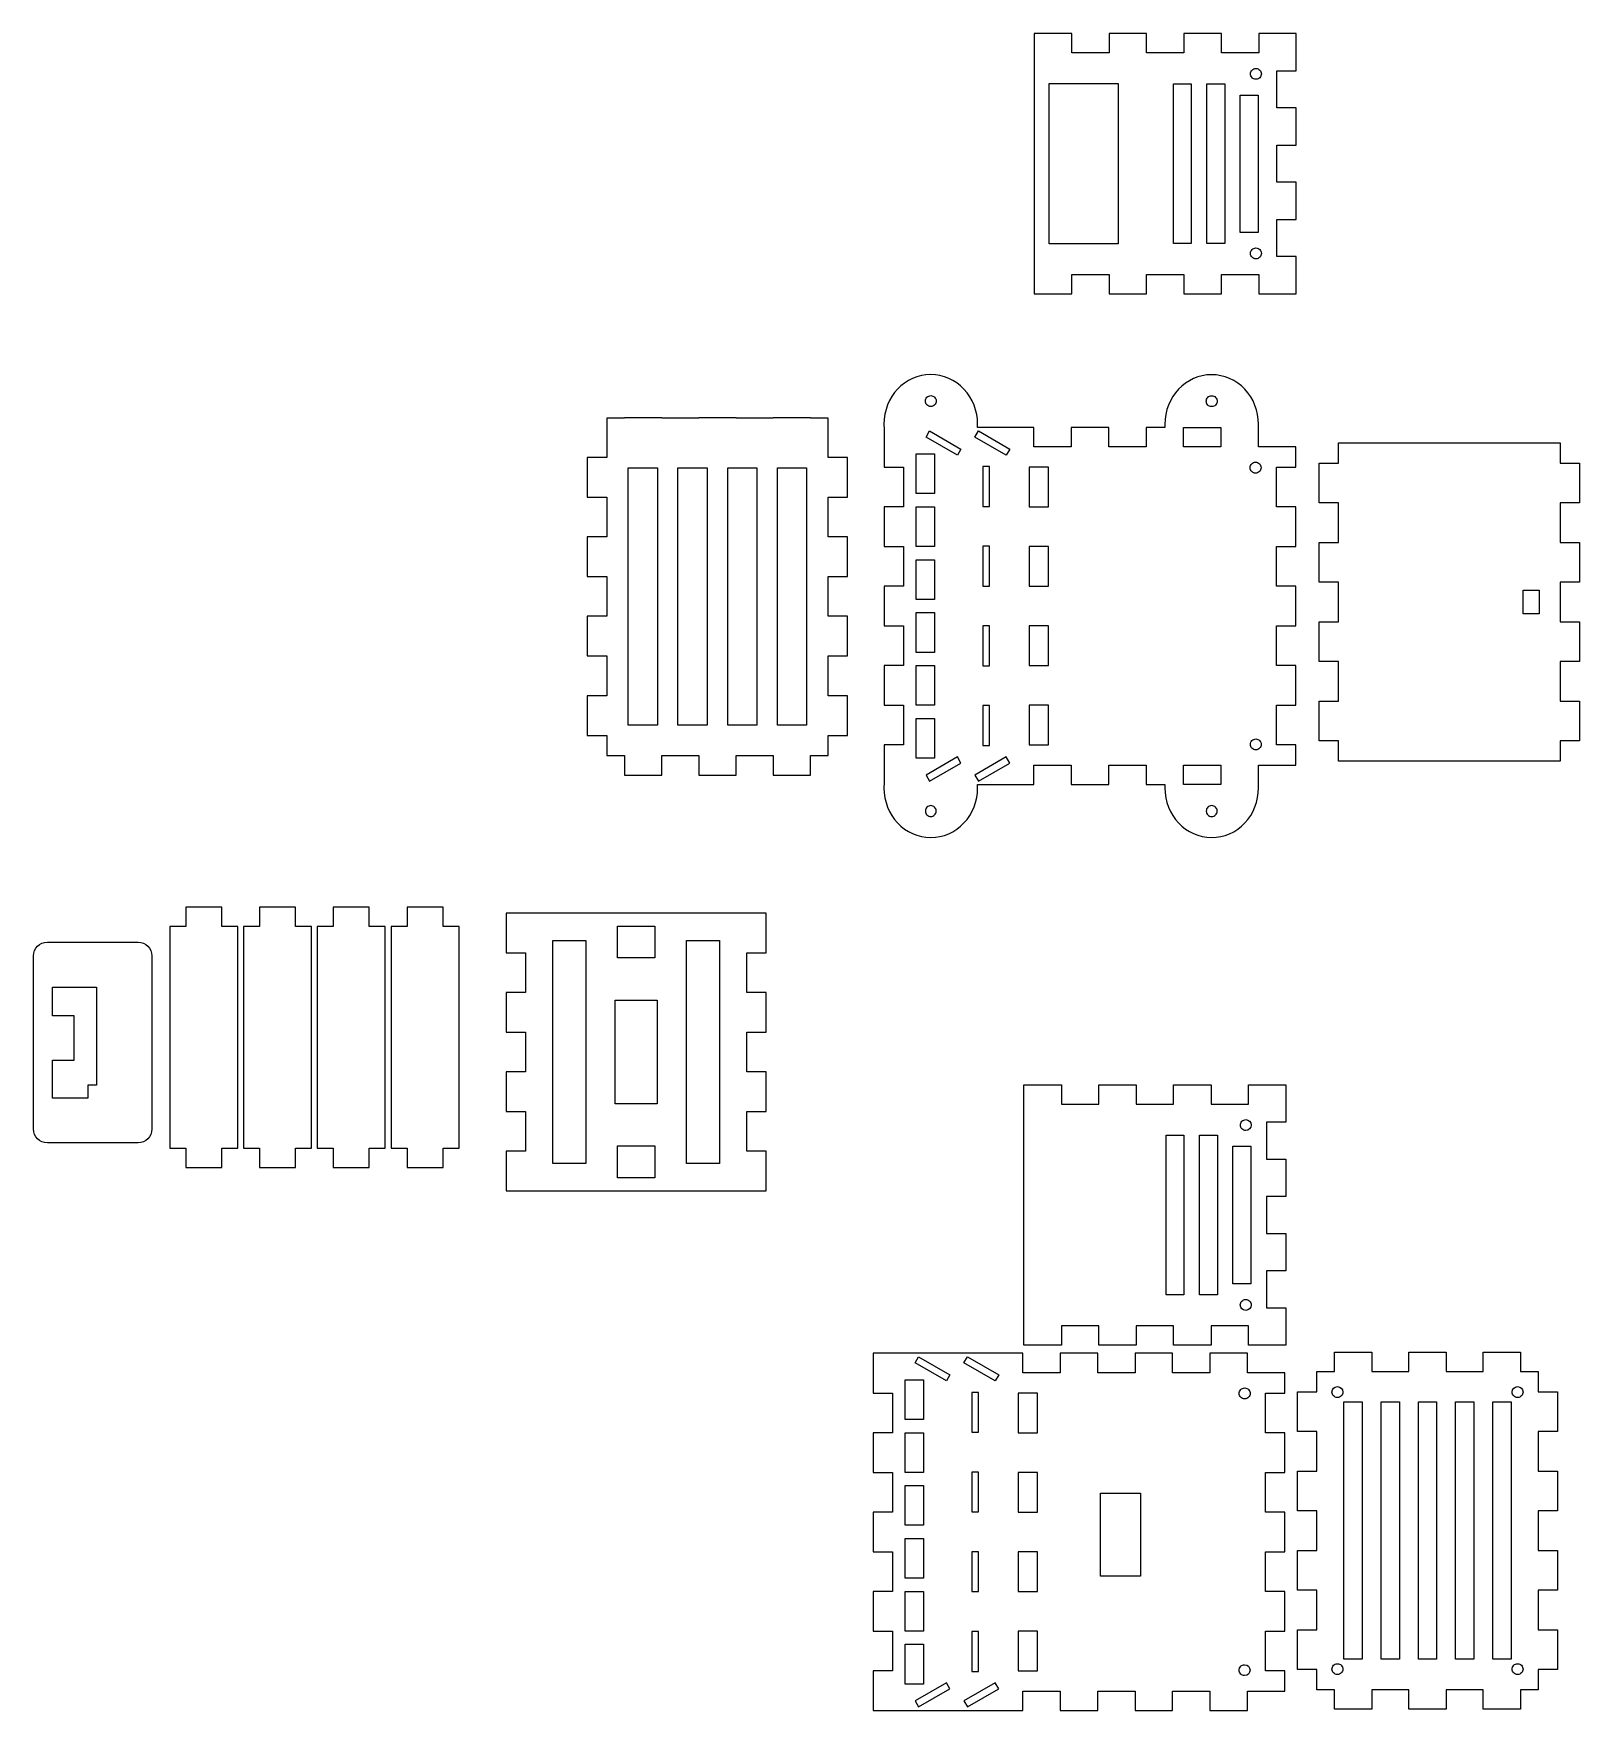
# Model space of a CAD drawing. Extents: x -151 to 408, y -179 to 427.
import ezdxf

# ---------------------------------------------------------------- set-up
doc = ezdxf.new("R2010")
doc.units = 0
doc.layers.add('Layer_1', color=7, linetype='CONTINUOUS')

msp = doc.modelspace()

# ---------------------------------------------------------------- linework, layer by layer
at = {"layer": 'Layer_1', "color": 7}
for points in [[(210.7824, 426.76079), (210.7824, 419.76067), (210.7824, 339.760761), (210.7824, 332.760668), (224.30096, 332.760668), (224.30096, 339.760761), (237.81899, 339.760761), (237.81899, 332.760668), (251.33703, 332.760668), (251.33703, 339.760761), (264.85507, 339.760761), (264.85507, 332.760668), (278.37363, 332.760668), (278.37363, 339.760761), (291.89166, 339.760761), (291.89166, 332.760668), (305.4097, 332.760668), (305.4097, 346.189313), (298.40962, 346.189313), (298.40962, 359.617438), (305.4097, 359.617438), (305.4097, 373.046074), (298.40962, 373.046074), (298.40962, 386.474713), (305.4097, 386.474713), (305.4097, 399.90337), (298.40962, 399.90337), (298.40962, 413.33208), (305.4097, 413.33208), (305.4097, 426.76079), (291.89166, 426.76079), (291.89166, 419.76067), (278.37363, 419.76067), (278.37363, 426.76079), (264.85507, 426.76079), (264.85507, 419.76067), (251.33703, 419.76067), (251.33703, 426.76079), (237.81899, 426.76079), (237.81899, 419.76067), (224.30096, 419.76067), (224.30096, 426.76079)], [(292.80856, 412.18633)], [(241.06622, 408.72878), (241.06622, 350.792534), (216.12997, 350.792534), (216.12997, 408.72878)], [(261.01758, 408.62757), (267.49275, 408.62757), (267.49275, 350.893799), (261.01758, 350.893799)], [(273.08572, 408.62757), (279.56089, 408.62757), (279.56089, 350.893799), (273.08572, 350.893799)], [(285.14901, 404.54166), (291.63396, 404.54166), (291.63396, 354.935706), (285.14901, 354.935706)], [(292.80856, 347.349571)], [(173.425589, 303.570141)], [(62.825621, 287.923551), (62.825621, 287.829501), (56.397074, 287.829501), (56.397074, 280.923462), (56.397074, 273.59006), (49.396985, 273.59006), (49.396985, 259.256569), (56.397074, 259.256569), (56.397074, 244.923077), (49.396985, 244.923077), (49.396985, 230.5901), (56.397074, 230.5901), (56.397074, 216.256608), (49.396985, 216.256608), (49.396985, 201.923118), (56.397074, 201.923118), (56.397074, 187.590142), (49.396985, 187.590142), (49.396985, 173.256649), (56.397074, 173.256649), (56.397074, 165.923249), (62.825621, 165.923249), (62.825621, 158.92316), (76.253741, 158.92316), (76.253741, 165.923249), (89.68238, 165.923249), (89.68238, 158.92316), (103.111018, 158.92316), (103.111018, 165.923249), (116.539654, 165.923249), (116.539654, 158.92316), (129.968293, 158.92316), (129.968293, 165.923249), (136.396839, 165.923249), (136.396839, 173.256649), (143.396931, 173.256649), (143.396931, 187.590142), (136.396839, 187.590142), (136.396839, 201.923118), (143.396931, 201.923118), (143.396931, 216.256608), (136.396839, 216.256608), (136.396839, 230.5901), (143.396931, 230.5901), (143.396931, 244.923077), (136.396839, 244.923077), (136.396839, 259.256569), (143.396931, 259.256569), (143.396931, 273.59006), (136.396839, 273.59006), (136.396839, 280.923462), (136.396839, 287.829501), (129.968293, 287.829501), (129.968293, 287.923551), (116.539654, 287.923551), (116.539654, 287.829501), (103.111018, 287.829501), (103.111018, 287.923551), (89.68238, 287.923551), (89.68238, 287.829501), (76.253741, 287.829501), (76.253741, 287.923551)], [(264.707367, 284.410071), (278.225379, 284.410071), (278.225379, 277.463725), (264.707367, 277.463725), (264.707367, 284.410071)], [(168.1191, 260.56063), (168.1191, 274.90705), (174.78257, 274.90705), (174.78257, 260.56063)], [(74.76064, 269.878926), (74.76064, 176.96769), (64.19299, 176.96769), (64.19299, 269.878926)], [(92.70732, 269.878926), (92.70732, 176.96769), (82.13967, 176.96769), (82.13967, 269.878926)], [(110.65402, 269.878926), (110.65402, 176.96769), (100.08638, 176.96769), (100.08638, 269.878926)], [(128.60071, 269.878934), (128.60071, 176.9677), (118.03306, 176.9677), (118.03306, 269.878934)], [(192.27555, 270.33641), (192.27555, 255.94424), (194.68737, 255.94424), (194.68737, 270.33641)], [(208.95129, 270.13051), (208.95129, 255.79716), (215.9513, 255.79716), (215.9513, 270.13051)], [(292.6766, 269.948021)], [(168.1191, 241.45269), (168.1191, 255.79911), (174.78257, 255.79911), (174.78257, 241.45269)], [(168.1191, 222.34474), (168.1191, 236.69117), (174.78257, 236.69117), (174.78257, 222.34474)], [(192.27555, 241.55207), (192.27555, 227.1599), (194.68737, 227.1599), (194.68737, 241.55207)], [(208.95129, 241.46384), (208.95129, 227.1305), (215.9513, 227.1305), (215.9513, 241.46384)], [(393.0813, 217.105515), (387.37245, 217.105515), (387.37245, 225.679761), (393.0813, 225.679761)], [(168.1191, 203.2368), (168.1191, 217.58322), (174.78257, 217.58322), (174.78257, 203.2368)], [(192.27555, 212.76774), (192.27555, 198.37557), (194.68737, 198.37557), (194.68737, 212.76774)], [(208.95129, 212.79717), (208.95129, 198.46383), (215.9513, 198.46383), (215.9513, 212.79717)], [(168.1191, 184.12887), (168.1191, 198.47529), (174.78257, 198.47529), (174.78257, 184.12887)], [(192.27555, 183.98343), (192.27555, 169.59127), (194.68737, 169.59127), (194.68737, 183.98343)], [(208.95129, 184.1305), (208.95129, 169.79717), (215.9513, 169.79717), (215.9513, 184.1305)], [(168.1191, 165.02093), (168.1191, 179.36735), (174.78257, 179.36735), (174.78257, 165.02093)], [(292.75213, 169.9846)], [(264.707367, 162.463509), (278.225379, 162.463509), (278.225379, 155.463939), (264.707367, 155.463939), (264.707367, 162.463509)], [(-95.575063, 111.21849), (-95.575063, 104.17396), (-101.35507, 104.17396), (-101.35507, 24.17419), (-95.575063, 24.17419), (-95.575063, 17.17669), (-82.585683, 17.17669), (-82.585683, 24.17419), (-76.805673, 24.17419), (-76.805673, 104.17447), (-82.585683, 104.17447), (-82.585683, 111.21849)], [(-68.950477, 111.21849), (-68.950477, 104.17396), (-74.730487, 104.17396), (-74.730487, 24.17419), (-68.950477, 24.17419), (-68.950477, 17.17669), (-55.961098, 17.17669), (-55.961098, 24.17419), (-50.181098, 24.17419), (-50.181098, 104.17447), (-55.961098, 104.17447), (-55.961098, 111.21849)], [(-42.325908, 111.21849), (-42.325908, 104.17396), (-48.105918, 104.17396), (-48.105918, 24.17419), (-42.325908, 24.17419), (-42.325908, 17.17669), (-29.336528, 17.17669), (-29.336528, 24.17419), (-23.556518, 24.17419), (-23.556518, 104.17447), (-29.336528, 104.17447), (-29.336528, 111.21849)], [(-15.701318, 111.21849), (-15.701318, 104.17396), (-21.481328, 104.17396), (-21.481328, 24.17419), (-15.701318, 24.17419), (-15.701318, 17.17669), (-2.711938, 17.17669), (-2.711938, 24.17419), (3.068072, 24.17419), (3.068072, 104.17447), (-2.711938, 104.17447), (-2.711938, 111.21849)], [(20.03857, 109.069871), (20.03857, 94.736379), (27.038659, 94.736379), (27.038659, 80.403405), (20.03857, 80.403405), (20.03857, 66.069913), (27.038659, 66.069913), (27.038659, 51.73642), (20.03857, 51.73642), (20.03857, 37.402928), (27.038659, 37.402928), (27.038659, 23.069946), (20.03857, 23.069946), (20.03857, 8.736462), (27.038659, 8.736462), (107.038427, 8.736462), (114.038516, 8.736462), (114.038516, 23.069946), (107.038427, 23.069946), (107.038427, 37.402928), (114.038516, 37.402928), (114.038516, 51.73642), (107.038427, 51.73642), (107.038427, 66.069913), (114.038516, 66.069913), (114.038516, 80.403405), (107.038427, 80.403405), (107.038427, 94.736379), (114.038516, 94.736379), (114.038516, 109.069871), (107.038427, 109.069871), (27.038659, 109.069871)], [(60.307947, 104.326493), (73.768624, 104.326493), (73.768624, 92.855874), (60.307947, 92.855874)], [(-145.57782, 98.57788)], [(36.930562, 99.213108), (48.873502, 99.213108), (48.873502, 18.593223), (36.930562, 18.593223)], [(85.203066, 99.213108), (97.146524, 99.213108), (97.146524, 18.593223), (85.203066, 18.593223)], [(-127.81646, 46.89079), (-130.99612, 46.89079), (-130.99612, 42.25333), (-143.7266, 42.25333), (-143.7266, 55.88402), (-135.88469, 55.88402), (-135.88469, 71.96935), (-143.70644, 71.96935), (-143.70644, 82.30929), (-130.96667, 82.30929), (-127.81646, 82.30929)], [(59.462003, 77.627347), (74.6156, 77.627347), (74.6156, 40.178987), (59.462003, 40.178987)], [(207.04998, -46.99995), (207.04998, -39.99986), (207.04998, 39.99991), (207.04998, 46.99999), (220.56854, 46.99999), (220.56854, 39.99991), (234.08657, 39.99991), (234.08657, 46.99999), (247.60461, 46.99999), (247.60461, 39.99991), (261.12265, 39.99991), (261.12265, 46.99999), (274.64121, 46.99999), (274.64121, 39.99991), (288.15924, 39.99991), (288.15924, 46.99999), (301.67728, 46.99999), (301.67728, 33.57136), (294.6772, 33.57136), (294.6772, 20.14324), (301.67728, 20.14324), (301.67728, 6.7146), (294.6772, 6.7146), (294.6772, -6.71404), (301.67728, -6.71404), (301.67728, -20.14268), (294.6772, -20.14268), (294.6772, -33.57131), (301.67728, -33.57131), (301.67728, -46.99995), (288.15924, -46.99995), (288.15924, -39.99986), (274.64121, -39.99986), (274.64121, -46.99995), (261.12265, -46.99995), (261.12265, -39.99986), (247.60461, -39.99986), (247.60461, -46.99995), (234.08657, -46.99995), (234.08657, -39.99986), (220.56854, -39.99986), (220.56854, -46.99995)], [(289.1516, 32.47458)], [(60.307947, 24.950446), (73.768624, 24.950446), (73.768624, 13.479833), (60.307947, 13.479833)], [(258.37338, 28.86687), (264.84855, 28.86687), (264.84855, -28.86683), (258.37338, -28.86683)], [(270.44152, 28.86687), (276.91669, 28.86687), (276.91669, -28.86683), (270.44152, -28.86683)], [(282.50483, 24.82494), (288.98974, 24.82494), (288.98974, -24.82824), (282.50483, -24.82824)], [(289.11407, -32.47205)], [(152.58103, -49.96087), (152.58103, -56.96096), (152.58103, -64.29436), (159.5806, -64.29436), (159.5806, -78.62786), (152.58103, -78.62786), (152.58103, -92.96083), (159.5806, -92.96083), (159.5806, -107.29432), (152.58103, -107.29432), (152.58103, -121.62783), (159.5806, -121.62783), (159.5806, -135.9608), (152.58103, -135.9608), (152.58103, -150.29428), (159.5806, -150.29428), (159.5806, -164.62777), (152.58103, -164.62777), (152.58103, -171.96118), (152.58103, -178.96075), (166.09907, -178.96075), (179.6171, -178.96075), (193.13514, -178.96075), (206.65371, -178.96075), (206.65371, -171.96118), (220.17174, -171.96118), (220.17174, -178.96075), (233.68977, -178.96075), (233.68977, -171.96118), (247.20833, -171.96118), (247.20833, -178.96075), (260.72637, -178.96075), (260.72637, -171.96118), (274.24441, -171.96118), (274.24441, -178.96075), (287.76245, -178.96075), (287.76245, -171.96118), (301.28099, -171.96118), (301.28099, -164.62777), (294.28091, -164.62777), (294.28091, -150.29428), (301.28099, -150.29428), (301.28099, -135.9608), (294.28091, -135.9608), (294.28091, -121.62783), (301.28099, -121.62783), (301.28099, -107.29432), (294.28091, -107.29432), (294.28091, -92.96083), (301.28099, -92.96083), (301.28099, -78.62786), (294.28091, -78.62786), (294.28091, -64.29436), (301.28099, -64.29436), (301.28099, -56.96096), (287.76245, -56.96096), (287.76245, -49.96087), (274.24441, -49.96087), (274.24441, -56.96096), (260.72637, -56.96096), (260.72637, -49.96087), (247.20833, -49.96087), (247.20833, -56.96096), (233.68977, -56.96096), (233.68977, -49.96087), (220.17174, -49.96087), (220.17174, -56.96096), (206.65371, -56.96096), (206.65371, -49.96087), (193.13514, -49.96087), (179.6171, -49.96087), (166.09907, -49.96087)], [(169.02063, -51.21155), (180.32667, -57.73908), (179.05184, -59.94714), (167.74581, -53.4196)], [(186.63638, -51.21156), (197.94241, -57.73909), (196.66759, -59.94714), (185.36156, -53.4196)], [(164.13786, -73.86417), (164.13786, -59.51775), (170.80133, -59.51775), (170.80133, -73.86417)], [(188.29431, -64.08839), (188.29431, -78.48056), (190.70613, -78.48056), (190.70613, -64.08839)], [(204.97005, -64.29429), (204.97005, -78.62764), (211.97006, -78.62764), (211.97006, -64.29429)], [(288.74084, -64.44644)], [(322.21691, -63.94604)], [(387.29937, -63.94604)], [(329.19725, -67.52232), (329.19725, -160.45223), (322.59217, -160.45223), (322.59217, -67.52232)], [(342.6456, -67.52232), (342.6456, -160.45223), (336.04052, -160.45223), (336.04052, -67.52232)], [(356.09397, -67.52232), (356.09397, -160.45223), (349.48888, -160.45223), (349.48888, -67.52232)], [(369.54232, -67.52232), (369.54232, -160.45223), (362.93724, -160.45223), (362.93724, -67.52232)], [(382.99069, -67.52232), (382.99069, -160.45223), (376.3856, -160.45223), (376.3856, -67.52232)], [(164.13786, -92.97211), (164.13786, -78.62569), (170.80133, -78.62569), (170.80133, -92.97211)], [(188.29431, -92.87273), (188.29431, -107.2649), (190.70613, -107.2649), (190.70613, -92.87273)], [(204.97005, -92.96096), (204.97005, -107.2943), (211.97006, -107.2943), (211.97006, -92.96096)], [(164.13786, -112.08006), (164.13786, -97.73363), (170.80133, -97.73363), (170.80133, -112.08006)], [(249.10645, -100.50751), (249.10645, -130.45836), (234.65559, -130.45836), (234.65559, -100.50751)], [(164.13786, -131.188), (164.13786, -116.84158), (170.80133, -116.84158), (170.80133, -131.188)], [(188.29431, -121.65706), (188.29431, -136.04923), (190.70613, -136.04923), (190.70613, -121.65706)], [(204.97005, -121.62763), (204.97005, -135.96097), (211.97006, -135.96097), (211.97006, -121.62763)], [(164.13786, -150.29593), (164.13786, -135.94951), (170.80133, -135.94951), (170.80133, -150.29593)], [(188.29431, -150.44137), (188.29431, -164.83353), (190.70613, -164.83353), (190.70613, -150.44137)], [(204.97005, -150.2943), (204.97005, -164.62763), (211.97006, -164.62763), (211.97006, -150.2943)], [(164.13786, -169.40387), (164.13786, -155.05745), (170.80133, -155.05745), (170.80133, -169.40387)], [(169.02062, -177.71038), (180.32666, -171.18285), (179.05184, -168.9748), (167.74581, -175.50234)], [(186.63637, -177.71037), (197.94241, -171.18284), (196.66759, -168.97479), (185.36156, -175.50233)], [(288.71172, -164.41107)], [(322.21691, -164.0285)], [(387.29937, -164.0285)]]:
    msp.add_lwpolyline(points, close=True, dxfattribs=at)
at = {"layer": 'Layer_1', "color": 1}
for points in [[(175.39306, 294.016978)], [(276.83027, 293.963236)], [(173.00187, 283.213247), (184.30791, 276.685716), (183.03308, 274.477664), (171.72705, 281.005203)], [(190.61762, 283.21324), (201.92365, 276.685709), (200.64883, 274.477657), (189.3428, 281.005197)], [(173.00186, 156.71442), (184.3079, 163.24195), (183.03308, 165.45), (171.72705, 158.92246)], [(190.61761, 156.71443), (201.92365, 163.24196), (200.64883, 165.45001), (189.3428, 158.92247)], [(175.39306, 145.91078)], [(276.83027, 145.91078)]]:
    msp.add_lwpolyline(points, close=True, dxfattribs=at)
at = {"layer": 'Layer_1', "color": 7}
for points in [[(156.562018, 284.463815), (156.562018, 277.463725), (156.562018, 270.130322), (163.561591, 270.130322), (163.561591, 255.79683), (156.562018, 255.79683), (156.562018, 241.463856), (163.561591, 241.463856), (163.561591, 227.130364), (156.562018, 227.130364), (156.562018, 212.796871), (163.561591, 212.796871), (163.561591, 198.463897), (156.562018, 198.463897), (156.562018, 184.130405), (163.561591, 184.130405), (163.561591, 169.796913), (156.562018, 169.796913), (156.562018, 162.463509)], [(257.999235, 284.410071), (251.189315, 284.410071), (251.189315, 277.463725), (237.67076, 277.463725), (237.67076, 284.463815), (224.152724, 284.463815), (224.152724, 277.463725), (210.635202, 277.463725), (210.635202, 284.463815), (197.116131, 284.463815)], [(320.66763, 163.89264), (320.66763, 171.22597), (313.66763, 171.22597), (313.66763, 185.5593), (320.66763, 185.5593), (320.66763, 199.892633), (313.66763, 199.892633), (313.66763, 214.225966), (320.66763, 214.225966), (320.66763, 228.5593), (313.66763, 228.5593), (313.66763, 242.892633), (320.66763, 242.892633), (320.66763, 257.225966), (313.66763, 257.225966), (313.66763, 271.5593), (320.66763, 271.5593), (320.66763, 278.892633)], [(320.66763, 278.892633), (327.0962, 278.892633), (327.0962, 278.892633), (340.52477, 278.892633), (340.52477, 278.892633), (353.95334, 278.892633), (353.95334, 278.892633), (367.38191, 278.892633), (367.38191, 278.892633), (380.81049, 278.892633), (380.81049, 278.892633), (394.23906, 278.892633), (394.23906, 278.892633), (400.66763, 278.892633)], [(400.66763, 278.892633), (400.66763, 271.5593), (407.66763, 271.5593), (407.66763, 257.225966), (400.66763, 257.225966), (400.66763, 242.892633), (407.66763, 242.892633), (407.66763, 228.5593), (400.66763, 228.5593), (400.66763, 214.225966), (407.66763, 214.225966), (407.66763, 199.892633), (400.66763, 199.892633), (400.66763, 185.5593), (407.66763, 185.5593), (407.66763, 171.22597), (400.66763, 171.22597), (400.66763, 163.89264)], [(291.743417, 155.463939), (291.743417, 162.463509), (305.261985, 162.463509), (305.261985, 169.796913), (298.261904, 169.796913), (298.261904, 184.130405), (305.261985, 184.130405), (305.261985, 198.463897), (298.261904, 198.463897), (298.261904, 212.796871), (305.261985, 212.796871), (305.261985, 227.130364), (298.261904, 227.130364), (298.261904, 241.463856), (305.261985, 241.463856), (305.261985, 255.79683), (298.261904, 255.79683), (298.261904, 270.130322), (305.261985, 270.130322), (305.261985, 277.463725), (291.743417, 277.463725)], [(400.66763, 163.89264), (394.23906, 163.89264), (394.23906, 163.89264), (380.81049, 163.89264), (380.81049, 163.89264), (367.38191, 163.89264), (367.38191, 163.89264), (353.95334, 163.89264), (353.95334, 163.89264), (340.52477, 163.89264), (340.52477, 163.89264), (327.0962, 163.89264), (327.0962, 163.89264), (320.66763, 163.89264)], [(190.306211, 155.463939), (197.116131, 155.463939), (210.635202, 155.463939), (210.635202, 162.463509), (224.152724, 162.463509), (224.152724, 155.463939), (237.67076, 155.463939), (237.67076, 162.463509), (251.189315, 162.463509), (251.189315, 155.463939), (257.999235, 155.463939)], [(-145.57782, 98.57788), (-112.82249, 98.57788)], [(-150.57782, 31.08736), (-150.57782, 93.57788)], [(-107.82249, 93.57788), (-107.82249, 31.08736)], [(-112.82249, 26.08736), (-145.57782, 26.08736)], [(312.79143, -56.48727), (319.22, -56.48727), (319.22, -49.48727), (332.64857, -49.48727), (332.64857, -56.48727), (346.07714, -56.48727), (346.07714, -49.48727), (359.50572, -49.48727), (359.50572, -56.48727), (372.93429, -56.48727), (372.93429, -49.48727), (386.36286, -49.48727), (386.36286, -56.48727), (392.79143, -56.48727)], [(312.79143, -171.48727), (312.79143, -164.15393), (305.79143, -164.15393), (305.79143, -149.8206), (312.79143, -149.8206), (312.79143, -135.48727), (305.79143, -135.48727), (305.79143, -121.15393), (312.79143, -121.15393), (312.79143, -106.8206), (305.79143, -106.8206), (305.79143, -92.48727), (312.79143, -92.48727), (312.79143, -78.15393), (305.79143, -78.15393), (305.79143, -63.8206), (312.79143, -63.8206), (312.79143, -56.48727)], [(392.79143, -56.48727), (392.79143, -63.8206), (399.79143, -63.8206), (399.79143, -78.15393), (392.79143, -78.15393), (392.79143, -92.48727), (399.79143, -92.48727), (399.79143, -106.8206), (392.79143, -106.8206), (392.79143, -121.15393), (399.79143, -121.15393), (399.79143, -135.48727), (392.79143, -135.48727), (392.79143, -149.8206), (399.79143, -149.8206), (399.79143, -164.15393), (392.79143, -164.15393), (392.79143, -171.48727)], [(392.79143, -171.48727), (386.36286, -171.48727), (386.36286, -178.48727), (372.93429, -178.48727), (372.93429, -171.48727), (359.50572, -171.48727), (359.50572, -178.48727), (346.07714, -178.48727), (346.07714, -171.48727), (332.64857, -171.48727), (332.64857, -178.48727), (319.22, -178.48727), (319.22, -171.48727), (312.79143, -171.48727)]]:
    msp.add_lwpolyline(points, dxfattribs=at)
for points in [[(288.8751, 412.18633), (288.8751, 412.707939), (289.082308, 413.208185), (289.451142, 413.577018)], [(289.451142, 410.795642), (289.082308, 411.164475), (288.8751, 411.664721), (288.8751, 412.18633)], [(289.451142, 413.577018), (289.819975, 413.945852), (290.320221, 414.15306), (290.84183, 414.15306)], [(290.84183, 414.15306), (291.363439, 414.15306), (291.863685, 413.945852), (292.232518, 413.577018)], [(292.232518, 413.577018), (292.601352, 413.208185), (292.80856, 412.707939), (292.80856, 412.18633)], [(292.80856, 412.18633), (292.80856, 411.664721), (292.601352, 411.164475), (292.232518, 410.795642)], [(290.84183, 410.2196), (290.320221, 410.2196), (289.819975, 410.426808), (289.451142, 410.795642)], [(292.232518, 410.795642), (291.863685, 410.426808), (291.363439, 410.2196), (290.84183, 410.2196)], [(288.8751, 347.349571), (288.8751, 347.87118), (289.082308, 348.371426), (289.451142, 348.740259)], [(289.451142, 345.958883), (289.082308, 346.327716), (288.8751, 346.827962), (288.8751, 347.349571)], [(289.451142, 348.740259), (289.819975, 349.109092), (290.320221, 349.3163), (290.84183, 349.3163)], [(290.84183, 345.382842), (290.320221, 345.382842), (289.819975, 345.59005), (289.451142, 345.958883)], [(290.84183, 349.3163), (291.363439, 349.3163), (291.863685, 349.109092), (292.232518, 348.740259)], [(292.232518, 345.958883), (291.863685, 345.59005), (291.363439, 345.382842), (290.84183, 345.382842)], [(292.232518, 348.740259), (292.601352, 348.371426), (292.80856, 347.87118), (292.80856, 347.349571)], [(292.80856, 347.349571), (292.80856, 346.827962), (292.601352, 346.327716), (292.232518, 345.958883)], [(173.425589, 303.570141), (164.080888, 303.56991), (156.505641, 295.548829), (156.505691, 285.65444)], [(185.390153, 298.322793), (182.216954, 301.682645), (177.913166, 303.570175), (173.425589, 303.570141)], [(274.862816, 303.516398), (265.518111, 303.516173), (257.942857, 295.49509), (257.942908, 285.600696)], [(286.827368, 298.269042), (283.654173, 301.628894), (279.35039, 303.516426), (274.862816, 303.516398)], [(190.346002, 285.65444), (190.346026, 290.405992), (188.563352, 294.962941), (185.390153, 298.322793)], [(291.783211, 285.600696), (291.783235, 290.352245), (290.000563, 294.909191), (286.827368, 298.269042)], [(156.505691, 285.65444), (156.511988, 285.257013), (156.530774, 284.859918), (156.562018, 284.463815)], [(190.306211, 284.463815), (190.331938, 284.860113), (190.345209, 285.257207), (190.346002, 285.65444)], [(257.942908, 285.600696), (257.949204, 285.203269), (257.96799, 284.806175), (257.999235, 284.410071)], [(291.743417, 284.410071), (291.769144, 284.806369), (291.782416, 285.203464), (291.783211, 285.600696)], [(197.116131, 284.463815), (197.116131, 284.463815), (190.306211, 284.463815), (190.306211, 284.463815)], [(291.743417, 277.463725), (291.743417, 277.463725), (291.743417, 284.410071), (291.743417, 284.410071)], [(288.74314, 269.948021), (288.74314, 270.46963), (288.950348, 270.969876), (289.319182, 271.338709)], [(289.319182, 268.557333), (288.950348, 268.926166), (288.74314, 269.426412), (288.74314, 269.948021)], [(289.319182, 271.338709), (289.688015, 271.707542), (290.188261, 271.91475), (290.70987, 271.91475)], [(290.70987, 267.981292), (290.188261, 267.981292), (289.688015, 268.1885), (289.319182, 268.557333)], [(290.70987, 271.91475), (291.231479, 271.91475), (291.731725, 271.707542), (292.100558, 271.338709)], [(292.100558, 268.557333), (291.731725, 268.1885), (291.231479, 267.981292), (290.70987, 267.981292)], [(292.100558, 271.338709), (292.469392, 270.969876), (292.6766, 270.46963), (292.6766, 269.948021)], [(292.6766, 269.948021), (292.6766, 269.426412), (292.469392, 268.926166), (292.100558, 268.557333)], [(288.81867, 169.9846), (288.81867, 170.506209), (289.025878, 171.006455), (289.394712, 171.375288)], [(289.394712, 168.593912), (289.025878, 168.962745), (288.81867, 169.462991), (288.81867, 169.9846)], [(289.394712, 171.375288), (289.763545, 171.744122), (290.263791, 171.95133), (290.7854, 171.95133)], [(290.7854, 171.95133), (291.307009, 171.95133), (291.807255, 171.744122), (292.176088, 171.375288)], [(292.176088, 171.375288), (292.544922, 171.006455), (292.75213, 170.506209), (292.75213, 169.9846)], [(292.75213, 169.9846), (292.75213, 169.462991), (292.544922, 168.962745), (292.176088, 168.593912)], [(290.7854, 168.01787), (290.263791, 168.01787), (289.763545, 168.225078), (289.394712, 168.593912)], [(292.176088, 168.593912), (291.807255, 168.225078), (291.307009, 168.01787), (290.7854, 168.01787)], [(156.562018, 162.463509), (156.562018, 162.463509), (156.562018, 155.463939), (156.562018, 155.463939)], [(156.505691, 154.273314), (156.505641, 144.378924), (164.080888, 136.357843), (173.425589, 136.357612)], [(156.562018, 155.463939), (156.530774, 155.067835), (156.511988, 154.670741), (156.505691, 154.273314)], [(185.390153, 141.60496), (188.563352, 144.964813), (190.346026, 149.521761), (190.346002, 154.273314)], [(190.346002, 154.273314), (190.345209, 154.670546), (190.331938, 155.067641), (190.306211, 155.463939)], [(257.942908, 154.273314), (257.942857, 144.37892), (265.51811, 136.357837), (274.862816, 136.357612)], [(257.999235, 155.463939), (257.96799, 155.067835), (257.949204, 154.670741), (257.942908, 154.273314)], [(286.827368, 141.604967), (290.000563, 144.964819), (291.783235, 149.521765), (291.783211, 154.273314)], [(291.783211, 154.273314), (291.782416, 154.670546), (291.769144, 155.067641), (291.743417, 155.463939)], [(173.425589, 136.357612), (177.913166, 136.357578), (182.216954, 138.245108), (185.390153, 141.60496)], [(274.862816, 136.357612), (279.35039, 136.357583), (283.654173, 138.245115), (286.827368, 141.604967)], [(-150.57782, 93.57788), (-150.57782, 96.34788), (-148.34782, 98.57788), (-145.57782, 98.57788)], [(-112.82249, 98.57788), (-110.05249, 98.57788), (-107.82249, 96.34788), (-107.82249, 93.57788)], [(-145.57782, 26.08736), (-148.34782, 26.08736), (-150.57782, 28.31736), (-150.57782, 31.08736)], [(-107.82249, 31.08736), (-107.82249, 28.31736), (-110.05249, 26.08736), (-112.82249, 26.08736)], [(285.21815, 32.47458), (285.21815, 32.996189), (285.425358, 33.496435), (285.794192, 33.865268)], [(285.794192, 31.083892), (285.425358, 31.452725), (285.21815, 31.952971), (285.21815, 32.47458)], [(285.794192, 33.865268), (286.163025, 34.234102), (286.663271, 34.44131), (287.18488, 34.44131)], [(287.18488, 30.50785), (286.663271, 30.50785), (286.163025, 30.715058), (285.794192, 31.083892)], [(287.18488, 34.44131), (288.271071, 34.441305), (289.151601, 33.560771), (289.1516, 32.47458)], [(289.1516, 32.47458), (289.151601, 31.388389), (288.271071, 30.507855), (287.18488, 30.50785)], [(285.18061, -32.47205), (285.18061, -31.950441), (285.387818, -31.450195), (285.756652, -31.081362)], [(287.14734, -34.43877), (286.061149, -34.438771), (285.180615, -33.558241), (285.18061, -32.47205)], [(285.756652, -31.081362), (286.125485, -30.712528), (286.625731, -30.50532), (287.14734, -30.50532)], [(287.14734, -30.50532), (287.668949, -30.50532), (288.169195, -30.712528), (288.538028, -31.081362)], [(289.11407, -32.47205), (289.114065, -33.558241), (288.233531, -34.438771), (287.14734, -34.43877)], [(288.538028, -31.081362), (288.906862, -31.450195), (289.11407, -31.950441), (289.11407, -32.47205)], [(284.80738, -64.44644), (284.80738, -63.924831), (285.014588, -63.424585), (285.383422, -63.055752)], [(285.383422, -65.837128), (285.014588, -65.468295), (284.80738, -64.968049), (284.80738, -64.44644)], [(285.383422, -63.055752), (285.752255, -62.686918), (286.252501, -62.47971), (286.77411, -62.47971)], [(286.77411, -66.41317), (286.252501, -66.41317), (285.752255, -66.205962), (285.383422, -65.837128)], [(286.77411, -62.47971), (287.295719, -62.47971), (287.795965, -62.686918), (288.164798, -63.055752)], [(288.164798, -65.837128), (287.795965, -66.205962), (287.295719, -66.41317), (286.77411, -66.41317)], [(288.164798, -63.055752), (288.533632, -63.424585), (288.74084, -63.924831), (288.74084, -64.44644)], [(288.74084, -64.44644), (288.74084, -64.968049), (288.533632, -65.468295), (288.164798, -65.837128)], [(318.28345, -63.94604), (318.283455, -62.859849), (319.163989, -61.979319), (320.25018, -61.97932)], [(318.859492, -65.336728), (318.490658, -64.967895), (318.28345, -64.467649), (318.28345, -63.94604)], [(320.25018, -65.91277), (319.728571, -65.91277), (319.228325, -65.705562), (318.859492, -65.336728)], [(320.25018, -61.97932), (321.336371, -61.979319), (322.216905, -62.859849), (322.21691, -63.94604)], [(321.640868, -65.336728), (321.272035, -65.705562), (320.771789, -65.91277), (320.25018, -65.91277)], [(322.21691, -63.94604), (322.21691, -64.467649), (322.009702, -64.967895), (321.640868, -65.336728)], [(383.36591, -63.94604), (383.365915, -62.859849), (384.246449, -61.979319), (385.33264, -61.97932)], [(383.941952, -65.336728), (383.573118, -64.967895), (383.36591, -64.467649), (383.36591, -63.94604)], [(385.33264, -65.91277), (384.811031, -65.91277), (384.310785, -65.705562), (383.941952, -65.336728)], [(385.33264, -61.97932), (386.418831, -61.979319), (387.299365, -62.859849), (387.29937, -63.94604)], [(386.723328, -65.336728), (386.354495, -65.705562), (385.854249, -65.91277), (385.33264, -65.91277)], [(387.29937, -63.94604), (387.29937, -64.467649), (387.092162, -64.967895), (386.723328, -65.336728)], [(284.77827, -164.41107), (284.77827, -163.889461), (284.985478, -163.389215), (285.354312, -163.020382)], [(285.354312, -163.020382), (285.723145, -162.651548), (286.223391, -162.44434), (286.745, -162.44434)], [(286.745, -162.44434), (287.831191, -162.444345), (288.711721, -163.324879), (288.71172, -164.41107)], [(318.28345, -164.0285), (318.28345, -163.506891), (318.490658, -163.006645), (318.859492, -162.637812)], [(318.859492, -162.637812), (319.228325, -162.268978), (319.728571, -162.06177), (320.25018, -162.06177)], [(320.25018, -162.06177), (320.771789, -162.06177), (321.272035, -162.268978), (321.640868, -162.637812)], [(321.640868, -162.637812), (322.009702, -163.006645), (322.21691, -163.506891), (322.21691, -164.0285)], [(383.36591, -164.0285), (383.36591, -163.506891), (383.573118, -163.006645), (383.941952, -162.637812)], [(383.941952, -162.637812), (384.310785, -162.268978), (384.811031, -162.06177), (385.33264, -162.06177)], [(385.33264, -162.06177), (385.854249, -162.06177), (386.354495, -162.268978), (386.723328, -162.637812)], [(386.723328, -162.637812), (387.092162, -163.006645), (387.29937, -163.506891), (387.29937, -164.0285)], [(285.354312, -165.801758), (284.985478, -165.432925), (284.77827, -164.932679), (284.77827, -164.41107)], [(286.745, -166.3778), (286.223391, -166.3778), (285.723145, -166.170592), (285.354312, -165.801758)], [(288.71172, -164.41107), (288.711721, -165.497261), (287.831191, -166.377795), (286.745, -166.3778)], [(318.859492, -165.419188), (318.490658, -165.050355), (318.28345, -164.550109), (318.28345, -164.0285)], [(320.25018, -165.99523), (319.728571, -165.99523), (319.228325, -165.788022), (318.859492, -165.419188)], [(321.640868, -165.419188), (321.272035, -165.788022), (320.771789, -165.99523), (320.25018, -165.99523)], [(322.21691, -164.0285), (322.21691, -164.550109), (322.009702, -165.050355), (321.640868, -165.419188)], [(383.941952, -165.419188), (383.573118, -165.050355), (383.36591, -164.550109), (383.36591, -164.0285)], [(385.33264, -165.99523), (384.811031, -165.99523), (384.310785, -165.788022), (383.941952, -165.419188)], [(386.723328, -165.419188), (386.354495, -165.788022), (385.854249, -165.99523), (385.33264, -165.99523)], [(387.29937, -164.0285), (387.29937, -164.550109), (387.092162, -165.050355), (386.723328, -165.419188)]]:
    msp.add_open_spline(points, degree=3, dxfattribs=at)
at = {"layer": 'Layer_1', "color": 1}
for points in [[(171.45866, 294.016978), (171.45866, 294.538712), (171.665918, 295.039077), (172.03484, 295.407998)], [(172.03484, 292.625957), (171.665918, 292.994879), (171.45866, 293.495244), (171.45866, 294.016978)], [(172.03484, 295.407998), (172.403761, 295.77692), (172.904126, 295.984178), (173.42586, 295.984178)], [(173.42586, 292.049778), (172.904126, 292.049778), (172.403761, 292.257036), (172.03484, 292.625957)], [(173.42586, 295.984178), (173.947594, 295.984178), (174.447959, 295.77692), (174.81688, 295.407998)], [(174.81688, 292.625957), (174.447959, 292.257036), (173.947594, 292.049778), (173.42586, 292.049778)], [(174.81688, 295.407998), (175.185802, 295.039077), (175.39306, 294.538712), (175.39306, 294.016978)], [(175.39306, 294.016978), (175.39306, 293.495244), (175.185802, 292.994879), (174.81688, 292.625957)], [(272.89587, 293.963236), (272.89587, 294.484969), (273.103128, 294.985334), (273.47205, 295.354256)], [(273.47205, 292.572215), (273.103128, 292.941137), (272.89587, 293.441502), (272.89587, 293.963236)], [(273.47205, 295.354256), (273.840971, 295.723177), (274.341336, 295.930435), (274.86307, 295.930435)], [(274.86307, 291.996036), (274.341336, 291.996036), (273.840971, 292.203294), (273.47205, 292.572215)], [(274.86307, 295.930435), (275.384804, 295.930435), (275.885169, 295.723177), (276.25409, 295.354256)], [(276.25409, 292.572215), (275.885169, 292.203294), (275.384804, 291.996036), (274.86307, 291.996036)], [(276.25409, 295.354256), (276.623012, 294.985334), (276.83027, 294.484969), (276.83027, 293.963236)], [(276.83027, 293.963236), (276.83027, 293.441502), (276.623012, 292.941137), (276.25409, 292.572215)], [(172.034839, 147.301801), (171.665918, 146.932879), (171.45866, 146.432514), (171.45866, 145.91078)], [(171.45866, 145.91078), (171.45866, 145.389046), (171.665918, 144.888681), (172.034839, 144.519759)], [(173.42586, 147.87798), (172.904126, 147.87798), (172.403761, 147.670722), (172.034839, 147.301801)], [(174.816881, 147.301801), (174.447959, 147.670722), (173.947594, 147.87798), (173.42586, 147.87798)], [(175.39306, 145.91078), (175.39306, 146.432514), (175.185802, 146.932879), (174.816881, 147.301801)], [(174.816881, 144.519759), (175.185802, 144.888681), (175.39306, 145.389046), (175.39306, 145.91078)], [(273.472049, 147.301801), (273.103128, 146.932879), (272.89587, 146.432514), (272.89587, 145.91078)], [(272.89587, 145.91078), (272.89587, 145.389046), (273.103128, 144.888681), (273.472049, 144.519759)], [(274.86307, 147.87798), (274.341336, 147.87798), (273.840971, 147.670722), (273.472049, 147.301801)], [(276.254091, 147.301801), (275.885169, 147.670722), (275.384804, 147.87798), (274.86307, 147.87798)], [(276.83027, 145.91078), (276.83027, 146.432514), (276.623012, 146.932879), (276.254091, 147.301801)], [(276.254091, 144.519759), (276.623012, 144.888681), (276.83027, 145.389046), (276.83027, 145.91078)], [(172.034839, 144.519759), (172.403761, 144.150838), (172.904126, 143.94358), (173.42586, 143.94358)], [(173.42586, 143.94358), (173.947594, 143.94358), (174.447959, 144.150838), (174.816881, 144.519759)], [(273.472049, 144.519759), (273.840971, 144.150838), (274.341336, 143.94358), (274.86307, 143.94358)], [(274.86307, 143.94358), (275.384804, 143.94358), (275.885169, 144.150838), (276.254091, 144.519759)]]:
    msp.add_open_spline(points, degree=3, dxfattribs=at)

doc.saveas('drawing.dxf')
